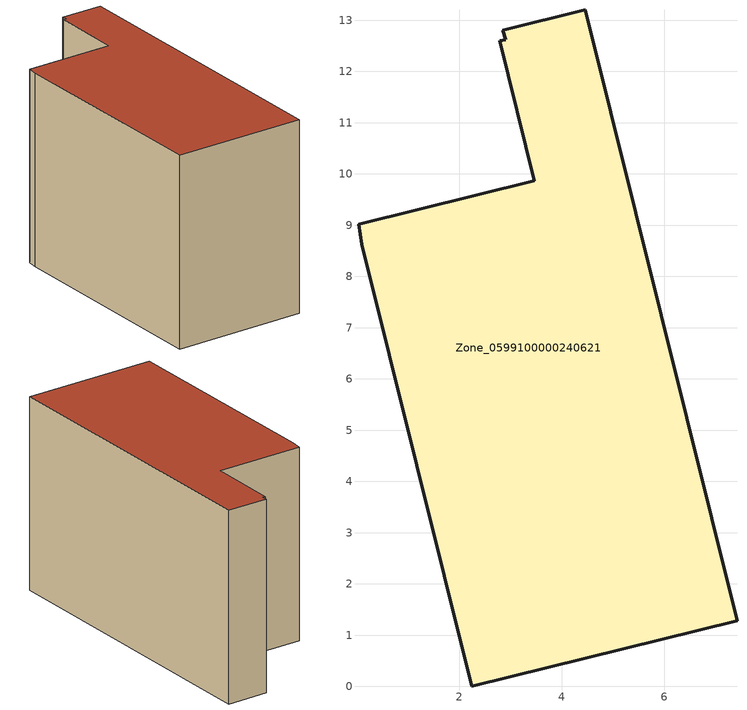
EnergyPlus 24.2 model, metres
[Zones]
Zone_0599100000240621
 floor ground (C_G): 3.46,9.87 2.79,12.59 2.9,12.61 2.85,12.81 4.46,13.21 7.42,1.28 2.24,0 0.1,8.63 0.04,9.02 z0
 wall outside (C_F): 7.42,1.28 4.46,13.21 2.85,12.81 2.9,12.61 2.79,12.59 3.46,9.87 0.04,9.02 0.1,8.63 2.24,0 7.42,1.28 z0:7.68
 roof outside (C_R): 2.79,12.59 3.46,9.87 0.04,9.02 0.1,8.63 2.24,0 7.42,1.28 4.46,13.21 2.85,12.81 2.9,12.61 z7.68
[BUILDING]
Pand.0599100000240621: North Axis=0; Terrain=City; Loads Convergence Tolerance Value=0.04; Temperature Convergence Tolerance Value=0.4; Solar Distribution=FullExterior; Maximum Number of Warmup Days=25; Minimum Number of Warmup Days=1
[Site:Location]
Rotterdam.The.Hague.AP_ZH_NLD Design_Conditions: Latitude=51.96; Longitude=4.45; Time Zone=1; Elevation=-4.5
[SITE:GROUNDTEMPERATURE:BUILDINGSURFACE]
18, 18, 18, 18, 18, 18, 18, 18, 18, 18, 18, 18
[MATERIAL] Thermal Absorptance=0.9; Solar Absorptance=0.7; Visible Absorptance=0.7
Name | Roughness | Thickness | Conductivity | Density | Specific Heat
G.TC.1975-1991 | MediumSmooth | 0.15 | 0.288461 | 540 | 1210
F.TC.1975-1991 | Rough | 0.3 | 0.230769 | 1920 | 840
R.TC.1975-1991 | MediumRough | 0.2 | 0.153846 | 1500 | 1000
[CONSTRUCTION]
C_G: G.TC.1975-1991
C_F: F.TC.1975-1991
C_R: R.TC.1975-1991
[ZONE]
Zone_0599100000240621: Type=1; Multiplier=1; Ceiling Height=Autocalculate; Volume=Autocalculate; Floor Area=autocalculate; Part of Total Floor Area=Yes
[ZONEINFILTRATION:DESIGNFLOWRATE]
Infil_Zone_0599100000240621: Zone or ZoneList or Space or SpaceList=Zone_0599100000240621; Schedule=AlwaysOn; Design Flow Rate Calculation Method=Flow/Area; Flow Rate per Floor Area=0.003; Constant Term Coefficient=1; Temperature Term Coefficient=0; Velocity Term Coefficient=0; Velocity Squared Term Coefficient=0
[HVACTEMPLATE:ZONE:IDEALLOADSAIRSYSTEM]
Zone_0599100000240621: Maximum Heating Supply Air Temperature=50; Minimum Cooling Supply Air Temperature=13; Maximum Heating Supply Air Humidity Ratio=0.0156; Minimum Cooling Supply Air Humidity Ratio=0.0077; Heating Limit=NoLimit; Cooling Limit=NoLimit; Dehumidification Control Type=ConstantSensibleHeatRatio; Cooling Sensible Heat Ratio=0.7; Dehumidification Setpoint=60; Humidification Control Type=None; Humidification Setpoint=30; Outdoor Air Method=None; Outdoor Air Flow Rate per Person=0.00944; Outdoor Air Flow Rate per Zone Floor Area=0; Outdoor Air Flow Rate per Zone=0; Demand Controlled Ventilation Type=None; Outdoor Air Economizer Type=NoEconomizer; Heat Recovery Type=None; Sensible Heat Recovery Effectiveness=0.7; Latent Heat Recovery Effectiveness=0.65
[ZONECONTROL:THERMOSTAT]
ThermostatControl_Zone_0599100000240621: Zone or ZoneList=Zone_0599100000240621; Control Type Schedule=DualSetpointControlType; Control 1=Thermostat_Zone_0599100000240621; Temperature Difference Between Cutout And Setpoint=0
[THERMOSTATSETPOINT:DUALSETPOINT]
Thermostat_Zone_0599100000240621: Heating Setpoint Temperature Schedule=HeatingSetpoint_Zone_0599100000240621; Cooling Setpoint Temperature Schedule=CoolingSetpoint_Zone_0599100000240621
[SCHEDULE:COMPACT]
HeatingSetpoint_Zone_0599100000240621: Through: 12/31, For: AllDays, Until: 24:00, 21
CoolingSetpoint_Zone_0599100000240621: Through: 12/31, For: AllDays, Until: 24:00, 24
DualSetpointControlType: Through: 12/31, For: AllDays, Until: 24:00, 4
AlwaysOn: Through: 12/31, For: AllDays, Until: 24:00, 1
